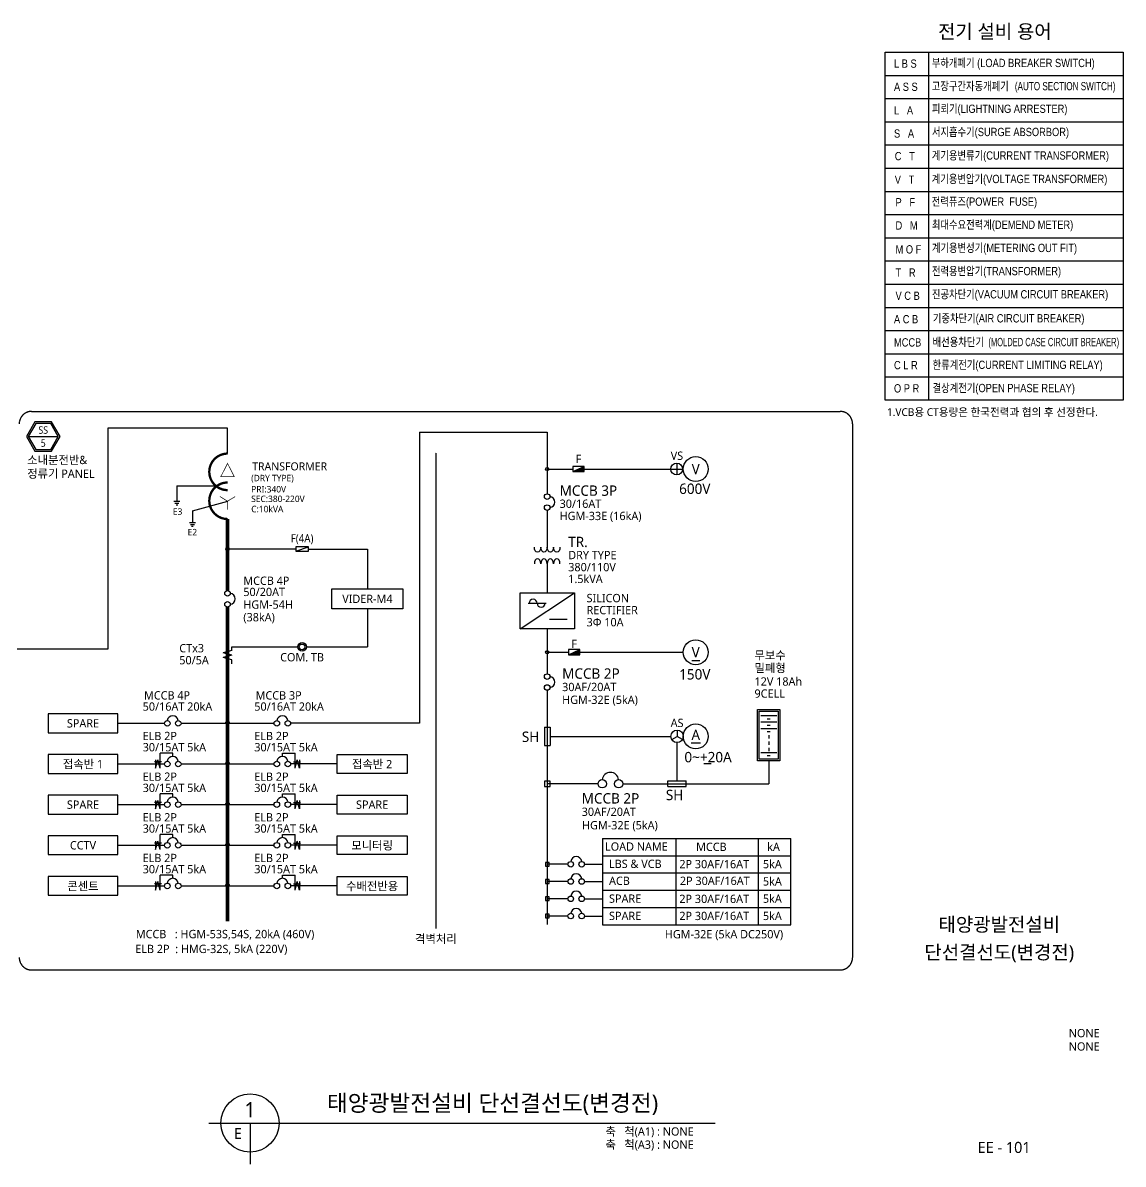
# Model space of a CAD drawing. Header units: millimetres. Extents: x 3366 to 637019, y 0 to 56757.
# Drawn here: x 261743 to 301491, y 2695 to 43924 of the extents above; entities that cross this region are included whole.
import ezdxf
from ezdxf.enums import TextEntityAlignment as Align

# ---------------------------------------------------------------- set-up
doc = ezdxf.new("R2010")
doc.units = ezdxf.units.MM
doc.linetypes.add('C4', pattern=[19, 16, -1, 1, -1])
doc.linetypes.add('LH2', pattern=[2.75, 2, -0.75])
for name, color, linetype in [('E-ELEC', 3, 'Continuous'), ('E-LINE', 4, 'Continuous'), ('E-TABL', 1, 'Continuous'), ('E-TEXT', 7, 'Continuous'), ('도면 TITLE', 4, 'Continuous')]:
    doc.layers.add(name, color=color, linetype=linetype)
doc.styles.add('arial', font='arial.ttf')
doc.styles.add('MG', font='malgun.ttf')

# ---------------------------------------------------------------- blocks, each defined once
blk = doc.blocks.new('TB1')
blk.add_circle((0, 0), 1.03)
at = {"linetype": 'Continuous'}
blk.add_circle((0, 0), 0.681, dxfattribs=at)

msp = doc.modelspace()

# ---------------------------------------------------------------- hatches: boundary and pattern name
at = {"layer": 'E-TEXT', "linetype": 'Continuous'}
for points in [[(282016.8, 27899), (281614.8, 27711.7), (282016.8, 27711.7)], [(281859.2, 21094.2), (281859.2, 21281.5), (281457.2, 21094.2)]]:
    msp.add_hatch(color=256, dxfattribs=at).paths.add_polyline_path(points)

# ---------------------------------------------------------------- linework, layer by layer
at = {"layer": 'E-ELEC', "color": 2}
for p, q in [((271602.8, 24989.5), (271602.8, 24837.5)), ((272058.8, 24989.5), (271602.8, 24989.5)), ((271602.8, 24837.5), (272058.8, 24837.5)), ((272058.8, 24837.5), (272058.8, 24989.5))]:
    msp.add_line(p, q, dxfattribs=at)
at = {"layer": 'E-ELEC', "color": 2, "linetype": 'Continuous'}
msp.add_line((271602.8, 24837.5), (272058.8, 24989.5), dxfattribs=at)
at = {"layer": 'E-ELEC'}
for p, q in [((288976.6, 18886.9), (288397.5, 18886.9)), ((288976.6, 18655.3), (288397.5, 18655.3)), ((288745, 18771.1), (288629.2, 18771.1)), ((288976.6, 18423.7), (288397.5, 18423.7)), ((288745, 18539.5), (288629.2, 18539.5)), ((288745, 18307.9), (288629.2, 18307.9)), ((288687.1, 18192.1), (288687.1, 18076.3)), ((288687.1, 17960.4), (288687.1, 17844.6)), ((288687.1, 17728.8), (288687.1, 17613)), ((288976.6, 17555.1), (288397.5, 17555.1)), ((288745, 17439.3), (288629.2, 17439.3))]:
    msp.add_line(p, q, dxfattribs=at)
at = {"layer": 'E-ELEC', "elevation": 0}
for points in [[(269138.4, 28363.2, 83.8, 83.8, 1), (269138.4, 27043.7, 0, 0, 0)], [(269138.4, 27318.9, 83.8, 83.8, 1), (269138.4, 25999.5, 0, 0, 0)]]:
    msp.add_lwpolyline(points, format="xyseb", dxfattribs=at)
at = {"layer": 'E-ELEC'}
for points in [[(288281.7, 17265.6), (288281.7, 19118.6), (289092.4, 19118.6), (289092.4, 17265.6)], [(288340.1, 17323.9), (288340.1, 19060.2), (289034.1, 19060.2), (289034.1, 17323.9)]]:
    msp.add_lwpolyline(points, close=True, dxfattribs=at)
at = {"layer": 'E-ELEC', "color": 2, "linetype": 'Continuous', "elevation": 0}
for points in [[(269187.5, 18619.5, 98.1, 98.1, 1), (269089.4, 18619.5, 0, 0, 0)], [(269187.5, 17151, 98.1, 98.1, 1), (269089.4, 17151, 0, 0, 0)], [(269187.5, 15682.5, 98.1, 98.1, 1), (269089.4, 15682.5, 0, 0, 0)], [(269187.5, 14214, 98.1, 98.1, 1), (269089.4, 14214, 0, 0, 0)], [(269089.4, 12745.5, 98.1, 98.1, -1), (269187.5, 12745.5, 0, 0, 0)]]:
    msp.add_lwpolyline(points, format="xyseb", dxfattribs=at)
at = {"layer": 'E-ELEC'}
for centre, radius in [((269138.4, 24913.5), 53.5), ((269138.4, 23314.2), 100.3), ((269138.4, 22918.1), 100.3), ((266960.7, 18619.5), 100.3), ((267356.8, 18619.5), 100.3), ((270920, 18619.5), 100.3), ((271316.1, 18619.5), 100.3), ((266960.7, 17151), 100.3), ((267356.8, 17151), 100.3), ((270920, 17151), 100.3), ((271316.1, 17151), 100.3), ((266960.7, 15682.5), 100.3), ((267356.8, 15682.5), 100.3), ((270920, 15682.5), 100.3), ((271316.1, 15682.5), 100.3), ((266960.7, 14214), 100.3), ((267356.8, 14214), 100.3), ((270920, 14214), 100.3), ((271316.1, 14214), 100.3), ((281536.6, 13529.1), 100.3), ((281932.7, 13529.1), 100.3), ((266960.7, 12745.5), 100.3), ((267356.8, 12745.5), 100.3), ((270920, 12745.5), 100.3), ((271316.1, 12745.5), 100.3), ((281536.6, 12905.2), 100.3), ((281932.7, 12905.2), 100.3), ((281536.6, 12281.4), 100.3), ((281932.7, 12281.4), 100.3), ((281536.6, 11657.5), 100.3), ((281932.7, 11657.5), 100.3)]:
    msp.add_circle(centre, radius, dxfattribs=at)
for centre, start, end in [((269214.4, 23116.1), 276.97298, 83.02702), ((267158.8, 18695.6), 6.97298, 173.02702), ((271118, 18695.6), 6.97298, 173.02702), ((267158.8, 17227.1), 6.97298, 173.02702), ((271118, 17227.1), 6.97298, 173.02702), ((267158.8, 15758.5), 6.97298, 173.02702), ((271118, 15758.5), 6.97298, 173.02702), ((267158.8, 14290), 6.97298, 173.02702), ((271118, 14290), 6.97298, 173.02702), ((281734.7, 13605.1), 6.97298, 173.02702), ((267158.8, 12821.5), 6.97298, 173.02702), ((271118, 12821.5), 6.97298, 173.02702), ((281734.7, 12981.3), 6.97298, 173.02702), ((281734.7, 12357.4), 6.97298, 173.02702), ((281734.7, 11733.5), 6.97298, 173.02702)]:
    msp.add_arc(centre, 199.5, start, end, dxfattribs=at)
at = {"layer": 'E-LINE'}
for p, q in [((269138.4, 29277.1), (264808.2, 29277.1)), ((264808.2, 29277.1), (264808.2, 21300.6)), ((269138.4, 28363.2), (269138.4, 29277.1)), ((276068.1, 29136.6), (276068.1, 18619.5)), ((276068.1, 29136.6), (280684, 29136.6)), ((280684, 29136.6), (280684, 26909.6)), ((280684, 26312.9), (280684, 24982.7)), ((280684, 24384.4), (280684, 23335.7)), ((280684, 22034.5), (280684, 20408.8)), ((264808.2, 21300.6), (259491.6, 21300.6)), ((280684, 19812.1), (280684, 11348.3)), ((265179.2, 18619.5), (266860.4, 18619.5)), ((267457.1, 18619.5), (270819.7, 18619.5)), ((276068.1, 18619.5), (271416.4, 18619.5)), ((265179.2, 17151), (266860.4, 17151)), ((267457.1, 17151), (270819.7, 17151)), ((273097.7, 17151), (271416.4, 17151)), ((265179.2, 15682.5), (266860.4, 15682.5)), ((267457.1, 15682.5), (270819.7, 15682.5)), ((273097.7, 15682.5), (271416.4, 15682.5)), ((265179.2, 14214), (266860.4, 14214)), ((267457.1, 14214), (270819.7, 14214)), ((273097.7, 14214), (271416.4, 14214)), ((265179.2, 12745.5), (266860.4, 12745.5)), ((267457.1, 12745.5), (270819.7, 12745.5)), ((273097.7, 12745.5), (271416.4, 12745.5))]:
    msp.add_line(p, q, dxfattribs=at)
at = {"layer": 'E-LINE', "const_width": 130, "elevation": 0}
for points in [[(269138.4, 25999.5), (269138.4, 23414.4)], [(269138.4, 22817.8), (269138.4, 11471.9)]]:
    msp.add_lwpolyline(points, dxfattribs=at)
at = {"layer": 'E-LINE'}
msp.add_circle((269138.4, 24913.5), 63, dxfattribs=at)
at = {"layer": 'E-TABL'}
for p, q in [((294459.3, 42861.6), (294459.3, 30294.8)), ((292890.9, 42023.8), (301490.9, 42023.8)), ((292890.9, 41186), (301490.9, 41186)), ((292890.9, 40348.2), (301490.9, 40348.2)), ((292890.9, 39510.4), (301490.9, 39510.4)), ((292890.9, 38672.7), (301490.9, 38672.7)), ((292890.9, 37834.9), (301490.9, 37834.9)), ((292890.9, 36997.1), (301490.9, 36997.1)), ((292890.9, 36159.3), (301490.9, 36159.3)), ((292890.9, 35321.5), (301490.9, 35321.5)), ((292890.9, 34483.7), (301490.9, 34483.7)), ((292890.9, 33645.9), (301490.9, 33645.9)), ((292890.9, 32808.2), (301490.9, 32808.2)), ((292890.9, 31970.4), (301490.9, 31970.4)), ((292890.9, 31132.6), (301490.9, 31132.6)), ((282683.2, 14461.5), (282683.2, 11342.2)), ((282683.2, 14461.5), (289482.9, 14461.5)), ((285334.6, 14461.5), (285334.6, 11342.2)), ((288304.3, 14461.5), (288304.3, 11342.2)), ((289482.9, 11342.2), (289482.9, 14461.5)), ((282683.2, 13837.6), (289482.9, 13837.6)), ((282683.2, 13213.8), (289482.9, 13213.8)), ((282683.2, 12589.9), (289482.9, 12589.9)), ((282683.2, 11966), (289482.9, 11966)), ((282683.2, 11342.2), (289482.9, 11342.2))]:
    msp.add_line(p, q, dxfattribs=at)
at = {"layer": 'E-TABL', "color": 1, "linetype": 'C4'}
for p, q in [((262062.3, 29886.6), (291266.6, 29886.6)), ((291716.6, 29436.6), (291716.6, 10160.7)), ((262062.3, 9710.7), (291266.6, 9710.7))]:
    msp.add_line(p, q, dxfattribs=at)
at = {"layer": 'E-TABL', "linetype": 'Continuous'}
for p, q in [((261936.1, 28979), (263025, 28979)), ((267158.8, 17545.7), (266699.2, 17545.7)), ((266699.2, 17308.8), (266699.2, 17545.7)), ((267158.8, 17426.6), (267158.8, 17545.7)), ((271118, 17426.6), (271118, 17545.7)), ((271118, 17545.7), (271577.6, 17545.7)), ((271577.6, 17308.8), (271577.6, 17545.7)), ((266753.5, 17226.1), (266498.6, 17226.1)), ((266540.4, 16996.5), (266619.8, 17305.4)), ((266540.4, 17305.4), (266540.4, 16996.5)), ((266699.2, 16996.5), (266619.8, 17305.4)), ((266699.2, 16996.5), (266699.2, 17305.4)), ((271523.3, 17226.1), (271778.2, 17226.1)), ((271577.6, 16996.5), (271577.6, 17305.4)), ((271577.6, 16996.5), (271657, 17305.4)), ((271736.4, 16996.5), (271657, 17305.4)), ((271736.4, 17305.4), (271736.4, 16996.5)), ((266753.5, 15757.6), (266498.6, 15757.6)), ((266540.4, 15528), (266619.8, 15836.9)), ((266540.4, 15836.9), (266540.4, 15528)), ((266699.2, 15528), (266619.8, 15836.9)), ((267158.8, 16077.2), (266699.2, 16077.2)), ((266699.2, 15840.3), (266699.2, 16077.2)), ((266699.2, 15528), (266699.2, 15836.9)), ((267158.8, 15958.1), (267158.8, 16077.2)), ((271118, 15958.1), (271118, 16077.2)), ((271118, 16077.2), (271577.6, 16077.2)), ((271523.3, 15757.6), (271778.2, 15757.6)), ((271577.6, 15840.3), (271577.6, 16077.2)), ((271577.6, 15528), (271577.6, 15836.9)), ((271577.6, 15528), (271657, 15836.9)), ((271736.4, 15528), (271657, 15836.9)), ((271736.4, 15836.9), (271736.4, 15528)), ((267158.8, 14608.7), (266699.2, 14608.7)), ((266699.2, 14371.8), (266699.2, 14608.7)), ((267158.8, 14489.6), (267158.8, 14608.7)), ((271118, 14489.6), (271118, 14608.7)), ((271118, 14608.7), (271577.6, 14608.7)), ((271577.6, 14371.8), (271577.6, 14608.7)), ((266753.5, 14289.1), (266498.6, 14289.1)), ((266540.4, 14059.5), (266619.8, 14368.4)), ((266540.4, 14368.4), (266540.4, 14059.5)), ((266699.2, 14059.5), (266619.8, 14368.4)), ((266699.2, 14059.5), (266699.2, 14368.4)), ((271523.3, 14289.1), (271778.2, 14289.1)), ((271577.6, 14059.5), (271577.6, 14368.4)), ((271577.6, 14059.5), (271657, 14368.4)), ((271736.4, 14059.5), (271657, 14368.4)), ((271736.4, 14368.4), (271736.4, 14059.5)), ((266753.5, 12820.6), (266498.6, 12820.6)), ((266540.4, 12591), (266619.8, 12899.9)), ((266540.4, 12899.9), (266540.4, 12591)), ((266699.2, 12591), (266619.8, 12899.9)), ((267158.8, 13140.1), (266699.2, 13140.1)), ((266699.2, 12903.3), (266699.2, 13140.1)), ((266699.2, 12591), (266699.2, 12899.9)), ((267158.8, 13021.1), (267158.8, 13140.1)), ((271118, 13021.1), (271118, 13140.1)), ((271118, 13140.1), (271577.6, 13140.1)), ((271523.3, 12820.6), (271778.2, 12820.6)), ((271577.6, 12903.3), (271577.6, 13140.1)), ((271577.6, 12591), (271577.6, 12899.9)), ((271577.6, 12591), (271657, 12899.9)), ((271736.4, 12591), (271657, 12899.9)), ((271736.4, 12899.9), (271736.4, 12591))]:
    msp.add_line(p, q, dxfattribs=at)
at = {"layer": 'E-TABL', "linetype": 'LH2'}
msp.add_line((276664.5, 28386.6), (276664.5, 11210.7), dxfattribs=at)
at = {"layer": 'E-TABL', "color": 0}
for p, q in [((267312.3, 27195.7), (268726.5, 27195.7)), ((267869.7, 26293.9), (269143.2, 26645.4))]:
    msp.add_line(p, q, dxfattribs=at)
at = {"layer": 'E-TABL'}
for points in [[(292890.9, 42861.6), (301490.9, 42861.6), (301490.9, 30294.8), (292890.9, 30294.8)], [(280591.2, 16334.7), (280791.8, 16334.7), (280791.8, 16535.2), (280591.2, 16535.2)], [(280619.5, 13462.2), (280753.1, 13462.2), (280753.1, 13595.9), (280619.5, 13595.9)], [(280619.5, 12838.4), (280753.1, 12838.4), (280753.1, 12972.1), (280619.5, 12972.1)], [(280619.5, 12214.5), (280753.1, 12214.5), (280753.1, 12348.2), (280619.5, 12348.2)], [(280619.5, 11590.7), (280753.1, 11590.7), (280753.1, 11724.3), (280619.5, 11724.3)]]:
    msp.add_lwpolyline(points, close=True, dxfattribs=at)
at = {"layer": 'E-TABL', "linetype": 'Continuous', "elevation": 0}
msp.add_lwpolyline([(262208.3, 29450.5), (261936.1, 28979), (262208.3, 28507.5), (262752.8, 28507.5), (263025, 28979), (262752.8, 29450.5)], close=True, dxfattribs=at)
at = {"layer": 'E-TABL', "linetype": 'Continuous', "const_width": 25.1, "elevation": 0}
msp.add_lwpolyline([(269382.9, 27528.9), (269138.4, 28006.1), (268893.9, 27528.9)], close=True, dxfattribs=at)
for points in [[(269138.4, 26643.1), (268863.5, 26812.1)], [(269412, 26808.7), (269138.4, 26643.1), (269138.4, 26334.8)]]:
    msp.add_lwpolyline(points, dxfattribs=at)
at = {"layer": 'E-TABL', "elevation": 0}
for points in [[(265179.2, 18958.2), (262653.2, 18958.2), (262653.2, 18280.8), (265179.2, 18280.8)], [(265179.2, 17489.7), (262653.2, 17489.7), (262653.2, 16812.3), (265179.2, 16812.3)], [(273097.7, 17489.7), (275623.7, 17489.7), (275623.7, 16812.3), (273097.7, 16812.3)], [(265179.2, 16021.2), (262653.2, 16021.2), (262653.2, 15343.8), (265179.2, 15343.8)], [(273097.7, 16021.2), (275623.7, 16021.2), (275623.7, 15343.8), (273097.7, 15343.8)], [(265179.2, 14552.7), (262653.2, 14552.7), (262653.2, 13875.3), (265179.2, 13875.3)], [(273097.7, 14552.7), (275623.7, 14552.7), (275623.7, 13875.3), (273097.7, 13875.3)], [(265179.2, 13084.2), (262653.2, 13084.2), (262653.2, 12406.8), (265179.2, 12406.8)], [(273097.7, 13084.2), (275623.7, 13084.2), (275623.7, 12406.8), (273097.7, 12406.8)]]:
    msp.add_lwpolyline(points, close=True, dxfattribs=at)
at = {"layer": 'E-TABL', "color": 1, "linetype": 'C4'}
for centre, start, end in [((262062.3, 29436.6), 90, 180), ((291266.6, 29436.6), 0, 90), ((262062.3, 10160.7), 180, 270), ((291266.6, 10160.7), 270, 0)]:
    msp.add_arc(centre, 450, start, end, dxfattribs=at)
at = {"layer": 'E-TEXT'}
for p, q in [((280684, 27805.4), (281614.8, 27805.4)), ((281614.8, 27711.7), (282016.8, 27899)), ((282016.8, 27805.4), (285578.4, 27805.4)), ((285364.1, 28019.7), (285364.1, 27591.1)), ((267312.3, 27195.7), (267312.3, 26634.6)), ((267417.3, 26634.6), (267197.2, 26634.6)), ((267376.6, 26564.1), (267237.9, 26564.1)), ((267336.5, 26494.6), (267278, 26494.6)), ((267869.7, 26293.9), (267869.7, 25865.8)), ((267979.7, 25865.8), (267759.6, 25865.8)), ((267939, 25795.3), (267800.3, 25795.3)), ((267898.9, 25725.8), (267840.4, 25725.8)), ((271602.8, 24913.5), (269138.4, 24913.5)), ((272058.8, 24913.5), (274189.7, 24913.5)), ((279712.1, 22034.5), (281665.5, 23335.7)), ((280001.8, 22955.1), (280642.3, 22955.1)), ((280765.2, 22376.5), (281405.7, 22376.5)), ((269292.4, 21244.9), (268984.4, 21160.5)), ((269292.4, 21076), (268984.4, 21160.5)), ((269292.4, 21076), (268984.4, 20991.5)), ((269292.4, 21244.9), (269292.4, 21380.8)), ((280684, 21187.8), (281457.2, 21187.8)), ((281457.2, 21094.2), (281859.2, 21281.5)), ((281859.2, 21187.8), (285599.8, 21187.8)), ((269292.4, 20907.1), (268984.4, 20991.5)), ((269292.4, 20763.1), (269292.4, 20907.1)), ((285914.5, 20890.2), (286202.6, 20890.2)), ((280581.8, 18486.4), (280581.8, 17818)), ((280581.8, 18486.4), (280786.2, 18486.4)), ((280786.2, 18486.4), (280786.2, 17818)), ((280786.2, 18148.1), (285151.7, 18148.1)), ((285181.9, 18035.6), (285376.7, 18148.1)), ((285376.7, 18373.1), (285376.7, 18148.1)), ((285571.6, 18035.6), (285376.7, 18148.1)), ((280581.8, 17818), (280786.2, 17818)), ((285376.7, 16540), (285376.7, 17923.1)), ((285891.5, 17913.6), (286225.9, 17913.6)), ((286343.2, 17167.3), (286610.6, 17167.3)), ((288687.1, 17265.6), (288687.1, 16435)), ((285042.5, 16540), (285710.9, 16540)), ((285042.5, 16335.6), (285042.5, 16540)), ((285710.9, 16335.6), (285710.9, 16540)), ((282521.8, 16435), (280688.1, 16435)), ((283416.8, 16435), (288687.1, 16435)), ((285042.5, 16335.6), (285710.9, 16335.6)), ((281436.3, 13529.1), (280684, 13529.1)), ((282033, 13529.1), (282683.2, 13529.1)), ((281436.3, 12905.2), (280684, 12905.2)), ((282033, 12905.2), (282683.2, 12905.2)), ((281436.3, 12281.4), (280684, 12281.4)), ((282033, 12281.4), (282683.2, 12281.4)), ((281436.3, 11657.5), (280684, 11657.5)), ((282033, 11657.5), (282683.2, 11657.5))]:
    msp.add_line(p, q, dxfattribs=at)
at = {"layer": 'E-TEXT', "linetype": 'Continuous'}
for p, q in [((274189.7, 24913.5), (274189.7, 23478.3)), ((274189.7, 22753.9), (274189.7, 21380.8)), ((269292.4, 21380.8), (271676.9, 21380.8)), ((271984.7, 21380.8), (274189.7, 21380.8))]:
    msp.add_line(p, q, dxfattribs=at)
at = {"layer": 'E-TEXT', "linetype": 'Continuous', "elevation": 0}
msp.add_lwpolyline([(262177.2, 29504.4), (261873.9, 28979), (262177.2, 28453.6), (262783.9, 28453.6), (263087.2, 28979), (262783.9, 29504.4)], close=True, dxfattribs=at)
at = {"layer": 'E-TEXT'}
for points in [[(282016.8, 27899), (281614.8, 27899), (281614.8, 27711.7), (282016.8, 27711.7)], [(279712.1, 23335.7), (281665.5, 23335.7), (281665.5, 22034.5), (279712.1, 22034.5)], [(281859.2, 21281.5), (281457.2, 21281.5), (281457.2, 21094.2), (281859.2, 21094.2)]]:
    msp.add_lwpolyline(points, close=True, dxfattribs=at)
at = {"layer": 'E-TEXT', "const_width": 80, "elevation": 0}
msp.add_lwpolyline([(269178.4, 24913.5, 1), (269098.4, 24913.5)], format="xyb", dxfattribs=at)
at = {"layer": 'E-TEXT', "elevation": 0}
msp.add_lwpolyline([(272907.6, 23478.3), (275471.8, 23478.3), (275471.8, 22753.9), (272907.6, 22753.9)], close=True, dxfattribs=at)
at = {"layer": 'E-TEXT'}
for centre, radius in [((286049.8, 27805.4), 450), ((280684, 27805.4), 58.3), ((285364.1, 27805.4), 214.3), ((280684, 26809.3), 100.3), ((280684, 26413.2), 100.3), ((286049.8, 21187.8), 450), ((280684, 21187.8), 58.3), ((280684, 20308.5), 100.3), ((280684, 19912.4), 100.3), ((286051.7, 18148.1), 450), ((285376.7, 18148.1), 225), ((282672.2, 16435), 150.4), ((283266.4, 16435), 150.4)]:
    msp.add_circle(centre, radius, dxfattribs=at)
for centre, radius, start, end in [((280760.1, 26611.3), 199.5, 276.97298, 83.02702), ((280177.4, 22955.1), 144.7, 0, 180), ((280466.7, 22955.1), 144.7, 180, 0), ((280760.1, 20110.5), 199.5, 276.97298, 83.02702), ((282969.3, 16549), 299.3, 6.97298, 173.02702)]:
    msp.add_arc(centre, radius, start, end, dxfattribs=at)
at = {"layer": 'E-TEXT', "extrusion": (0, 0, -1)}
for centre in [(280337, 24982.7), (280568.3, 24982.7), (280799.7, 24982.7), (281031.1, 24982.7)]:
    msp.add_ellipse(centre, major_axis=(0, -181.2), ratio=0.6382467, start_param=4.712389, end_param=7.8539816, dxfattribs=at)
at = {"layer": 'E-TEXT'}
for centre in [(280337, 24384.4), (280568.3, 24384.4), (280799.7, 24384.4), (281031.1, 24384.4)]:
    msp.add_ellipse(centre, major_axis=(0, 181.2), ratio=0.6382467, start_param=4.712389, end_param=7.8539816, dxfattribs=at)
at = {"layer": '도면 TITLE'}
for p, q in [((268464.7, 4179.8), (286752.1, 4179.8)), ((269949.9, 4179.8), (269949.9, 2694.6))]:
    msp.add_line(p, q, dxfattribs=at)
msp.add_circle((269949.9, 4179.8), 1050.2, dxfattribs=at)

# ---------------------------------------------------------------- block references
at = {"color": 7, "xscale": 150, "yscale": 150, "zscale": 150}
msp.add_blockref('TB1', (271830.8, 21380.8), dxfattribs=at)

# ---------------------------------------------------------------- texts
at = {"color": 3, "linetype": 'Continuous', "style": 'MG'}
for s, p in [('MCCB   : HGM-53S,54S, 20kA (460V)', (265824.3, 10857.2)), ('ELB 2P  : HMG-32S, 5kA (220V)', (265806.6, 10320.6))]:
    msp.add_text(s, height=300, dxfattribs=at).set_placement(p)
at = {"layer": 'E-ELEC', "style": 'MG'}
for s, p in [('(DRY TYPE)', (269991.8, 27362.9)), ('C:10kVA', (269993.8, 26243.1))]:
    msp.add_text(s, height=233.33, dxfattribs=at).set_placement(p)
msp.add_text('VIDER-M4', height=300, dxfattribs=at).set_placement((274189.7, 23116.1), align=Align.MIDDLE)
at = {"layer": 'E-LINE', "style": 'MG'}
msp.add_text('TRANSFORMER', height=291.667, dxfattribs=at).set_placement((270026.9, 27755.6))
at = {"layer": 'E-TEXT', "color": 255, "linetype": 'Continuous', "ltscale": 2, "style": 'MG'}
msp.add_text('전기 설비 용어', height=500, dxfattribs=at).set_placement((294804.2, 43609.7), align=Align.MIDDLE_LEFT)
at = {"layer": 'E-TEXT', "style": 'arial'}
for s, width, p in [('L B S', 0.8, (293212.1, 42301.4)), ('부하개폐기 (LOAD BREAKER SWITCH)', 0.8, (294576.6, 42324.4)), ('A S S', 0.8, (293212.1, 41463.6)), ('고장구간자동개폐기', 0.8, (294576.6, 41486.7)), ('(AUTO SECTION SWITCH)', 0.7, (297579, 41486.7)), ('L   A', 0.8, (293212.1, 40613)), ('피뢰기(LIGHTNING ARRESTER)', 0.8, (294581.6, 40669.4)), ('S   A', 0.8, (293212.1, 39775.2)), ('서지흡수기(SURGE ABSORBOR)', 0.8, (294581.6, 39831.6)), ('C   T', 0.8, (293240, 38958.6)), ('계기용변류기(CURRENT TRANSFORMER)', 0.8, (294579.5, 38982)), ('V   T', 0.8, (293240, 38108)), ('계기용변압기(VOLTAGE TRANSFORMER)', 0.8, (294575.1, 38133.3)), ('P   F', 0.8, (293267.8, 37291.5)), ('전력퓨즈(POWER  FUSE)', 0.8, (294575.5, 37314.5)), ('D   M', 0.8, (293267.8, 36453.7)), ('최대수요전력계(DEMEND METER)', 0.8, (294581.6, 36480.8)), ('M O F', 0.8, (293267.8, 35590.3)), ('계기용변성기(METERING OUT FIT)', 0.8, (294581.6, 35643)), ('T   R', 0.8, (293267.8, 34752.5)), ('전력용변압기(TRANSFORMER)', 0.8, (294581.6, 34805.2)), ('진공차단기(VACUUM CIRCUIT BREAKER)', 0.8, (294581.6, 33967.4)), ('V C B', 0.8, (293267.8, 33914.7)), ('기중차단기(AIR CIRCUIT BREAKER)', 0.8, (294616.3, 33100)), ('A C B', 0.8, (293212.1, 33068.6)), ('배선용차단기', 0.8, (294606.4, 32242.7)), ('MCCB', 0.8, (293212.1, 32230.8)), ('(MOLDED CASE CIRCUIT BREAKER)', 0.65, (296623, 32242.7)), ('한류계전기(CURRENT LIMITING RELAY)', 0.8, (294606.4, 31419.7)), ('C L R', 0.8, (293212.1, 31407.9)), ('O P R', 0.8, (293212.1, 30570.1)), ('결상계전기(OPEN PHASE RELAY)', 0.8, (294606.4, 30581.9))]:
    msp.add_text(s, height=300, dxfattribs=dict(at, width=width)).set_placement(p)
at = {"layer": 'E-TEXT', "style": 'MG'}
for s, height, p in [('1.VCB용 CT용량은 한국전력과 협의 후 선정한다.', 280, (292956.7, 29721.8)), ('F', 300, (281715.7, 28021.5)), ('MCCB 3P', 375, (281133, 26838.6)), ('600V', 375, (285450.8, 26905.4)), ('SEC:380-220V', 233.333, (269992.2, 26612.2)), ('PRI:340V', 233.33, (269992.2, 26958.9)), ('30/16AT', 300, (281133, 26402)), ('TR.', 375, (281444.9, 24984.9)), ('DRY TYPE', 300, (281444.9, 24548.3)), ('380/110V', 300, (281444.9, 24111.8)), ('MCCB 4P', 300, (269707.9, 23620.7)), ('1.5kVA', 300, (281444.9, 23686.9)), ('50/20AT', 300, (269707.9, 23216.4)), ('SILICON', 300, (282107.5, 22994.3)), ('HGM-54H', 300, (269707.9, 22759.6)), ('RECTIFIER', 300, (282107.5, 22559.1)), ('(38kA)', 300, (269707.9, 22302.8)), ('3Φ 10A', 300, (282107.5, 22122.6)), ('F', 300, (281558.1, 21340.9)), ('무보수', 300, (288172.7, 20926.9)), ('밀폐형', 300, (288172.7, 20467.9)), ('MCCB 2P', 375, (281224.4, 20230.1)), ('150V', 375, (285450.8, 20202.3)), ('12V 18Ah', 300, (288172.7, 19980.4)), ('30AF/20AT', 300, (281224.4, 19783)), ('9CELL', 300, (288172.7, 19544.9)), ('SH', 375, (279768.8, 17945.7)), ('0~+20A', 375, (285641.5, 17210.6)), ('MCCB 2P', 375, (281931.3, 15721.9)), ('SH', 375, (284971.6, 15843.5)), ('30AF/20AT', 300, (281931.3, 15274.7)), ('LOAD NAME', 300, (282775.4, 14017.6)), ('MCCB', 300, (286064.1, 14007.9)), ('kA', 300, (288632.1, 14007.9)), ('LBS & VCB', 300, (282919.3, 13393.8)), ('2P 30AF/16AT', 300, (285457.5, 13384.1)), ('5kA', 300, (288477.9, 13384.1)), ('ACB', 300, (282919.3, 12780.9)), ('2P 30AF/16AT', 300, (285478.7, 12779.3)), ('5kA', 300, (288477.9, 12760.2)), ('SPARE', 300, (282919.3, 12137.8)), ('2P 30AF/16AT', 300, (285457.5, 12128.1)), ('5kA', 300, (288477.9, 12136.4)), ('SPARE', 300, (282919.3, 11513.9)), ('2P 30AF/16AT', 300, (285457.5, 11512.5)), ('5kA', 300, (288477.9, 11512.5)), ('HGM-32E (5kA DC250V)', 300, (284933.4, 10851.6))]:
    msp.add_text(s, height=height, dxfattribs=at).set_placement(p)
at = {"layer": 'E-TEXT', "linetype": 'Continuous', "style": 'MG', "width": 0.9}
for s, p in [('SS', (262480.5, 29214.8)), ('5', (262480.5, 28743.2))]:
    msp.add_text(s, height=270, dxfattribs=at).set_placement(p, align=Align.MIDDLE)
at = {"layer": 'E-TEXT', "linetype": 'Continuous', "style": 'MG'}
for s, p in [('소내분전반&', (261900.6, 27982.8)), ('정류기 PANEL', (261900.6, 27487.3)), ('HGM-33E (16kA)', (281133, 25961.2)), ('CTx3', (267395.2, 21183.5)), ('50/5A', (267395.2, 20751)), ('50/16AT 20kA', (266072.6, 19075.6)), ('MCCB 4P', (266120.2, 19480)), ('50/16AT 20kA', (270104.5, 19075.6)), ('MCCB 3P', (270152, 19480)), ('HGM-32E (5kA)', (281224.4, 19320.7)), ('ELB 2P', (266072.6, 18011.5)), ('ELB 2P', (270104.5, 18011.5)), ('30/15AT 5kA', (266072.6, 17607.1)), ('30/15AT 5kA', (270104.5, 17607.1)), ('ELB 2P', (266072.6, 16543)), ('ELB 2P', (270104.5, 16543)), ('30/15AT 5kA', (266072.6, 16138.6)), ('30/15AT 5kA', (270104.5, 16138.6)), ('ELB 2P', (266072.6, 15074.5)), ('ELB 2P', (270104.5, 15074.5)), ('30/15AT 5kA', (266072.6, 14670.1)), ('30/15AT 5kA', (270104.5, 14670.1)), ('HGM-32E (5kA)', (281943.8, 14788.4)), ('ELB 2P', (266072.6, 13606)), ('ELB 2P', (270104.5, 13606)), ('30/15AT 5kA', (266072.6, 13201.6)), ('30/15AT 5kA', (270104.5, 13201.6))]:
    msp.add_text(s, height=300, dxfattribs=at).set_placement(p)
at = {"layer": 'E-TEXT', "style": 'MG'}
for s, height, p in [('VS', 300, (285371.3, 28285.8)), ('V', 375, (286049.5, 27805.3)), ('V', 375, (286049.5, 21187.8)), ('SPARE', 300, (263916.2, 18619.5)), ('AS', 300, (285376.7, 18635.6)), ('A', 375, (286052, 18203.8)), ('접속반 1', 300, (263916.2, 17151)), ('접속반 2', 300, (274360.7, 17151)), ('SPARE', 300, (263916.2, 15682.5)), ('SPARE', 300, (274360.7, 15682.5)), ('CCTV', 300, (263916.2, 14214)), ('모니터링', 300, (274360.7, 14214)), ('콘센트', 300, (263916.2, 12745.5)), ('수배전반용', 300, (274360.7, 12745.5))]:
    msp.add_text(s, height=height, dxfattribs=at).set_placement(p, align=Align.MIDDLE)
for s, p in [('E3', (267334.2, 26150.9)), ('E2', (267867.8, 25409.4))]:
    msp.add_text(s, height=233.33, dxfattribs=at).set_placement(p, align=Align.CENTER)
at = {"layer": 'E-TEXT', "style": 'MG', "width": 0.9}
msp.add_text('F(4A)', height=300, dxfattribs=at).set_placement((271830.8, 25269.8), align=Align.MIDDLE)
at = {"layer": 'E-TEXT', "linetype": 'Continuous', "style": 'MG'}
for s, p in [('COM. TB', (271830.8, 21006.6)), ('격벽처리', (276664.5, 10834.3))]:
    msp.add_text(s, height=300, dxfattribs=at).set_placement(p, align=Align.MIDDLE_CENTER)
at = {"layer": '도면 TITLE', "style": 'MG'}
for s, height, p in [('태양광발전설비', 500, (297015.5, 11353)), ('단선결선도(변경전)', 500, (297015.5, 10350.6)), ('EE - 101', 400, (297190.9, 3300))]:
    msp.add_text(s, height=height, dxfattribs=at).set_placement(p, align=Align.MIDDLE_CENTER)
for s, p in [('NONE', (300642.1, 7428.5)), ('NONE', (300642.1, 6947)), ('축   척(A1) : NONE', (285976.3, 3875.7)), ('축   척(A3) : NONE', (285976.3, 3400.9))]:
    msp.add_text(s, height=300, dxfattribs=at).set_placement(p, align=Align.MIDDLE_RIGHT)
msp.add_text('태양광발전설비 단선결선도(변경전)', height=600, dxfattribs=at).set_placement((272727.6, 4905.4), align=Align.MIDDLE_LEFT)
for s, height, p in [('1', 544.4, (269949.9, 4664.5)), ('E', 388.9, (269512.3, 3802.3))]:
    msp.add_text(s, height=height, dxfattribs=at).set_placement(p, align=Align.MIDDLE)

doc.saveas('drawing.dxf')
